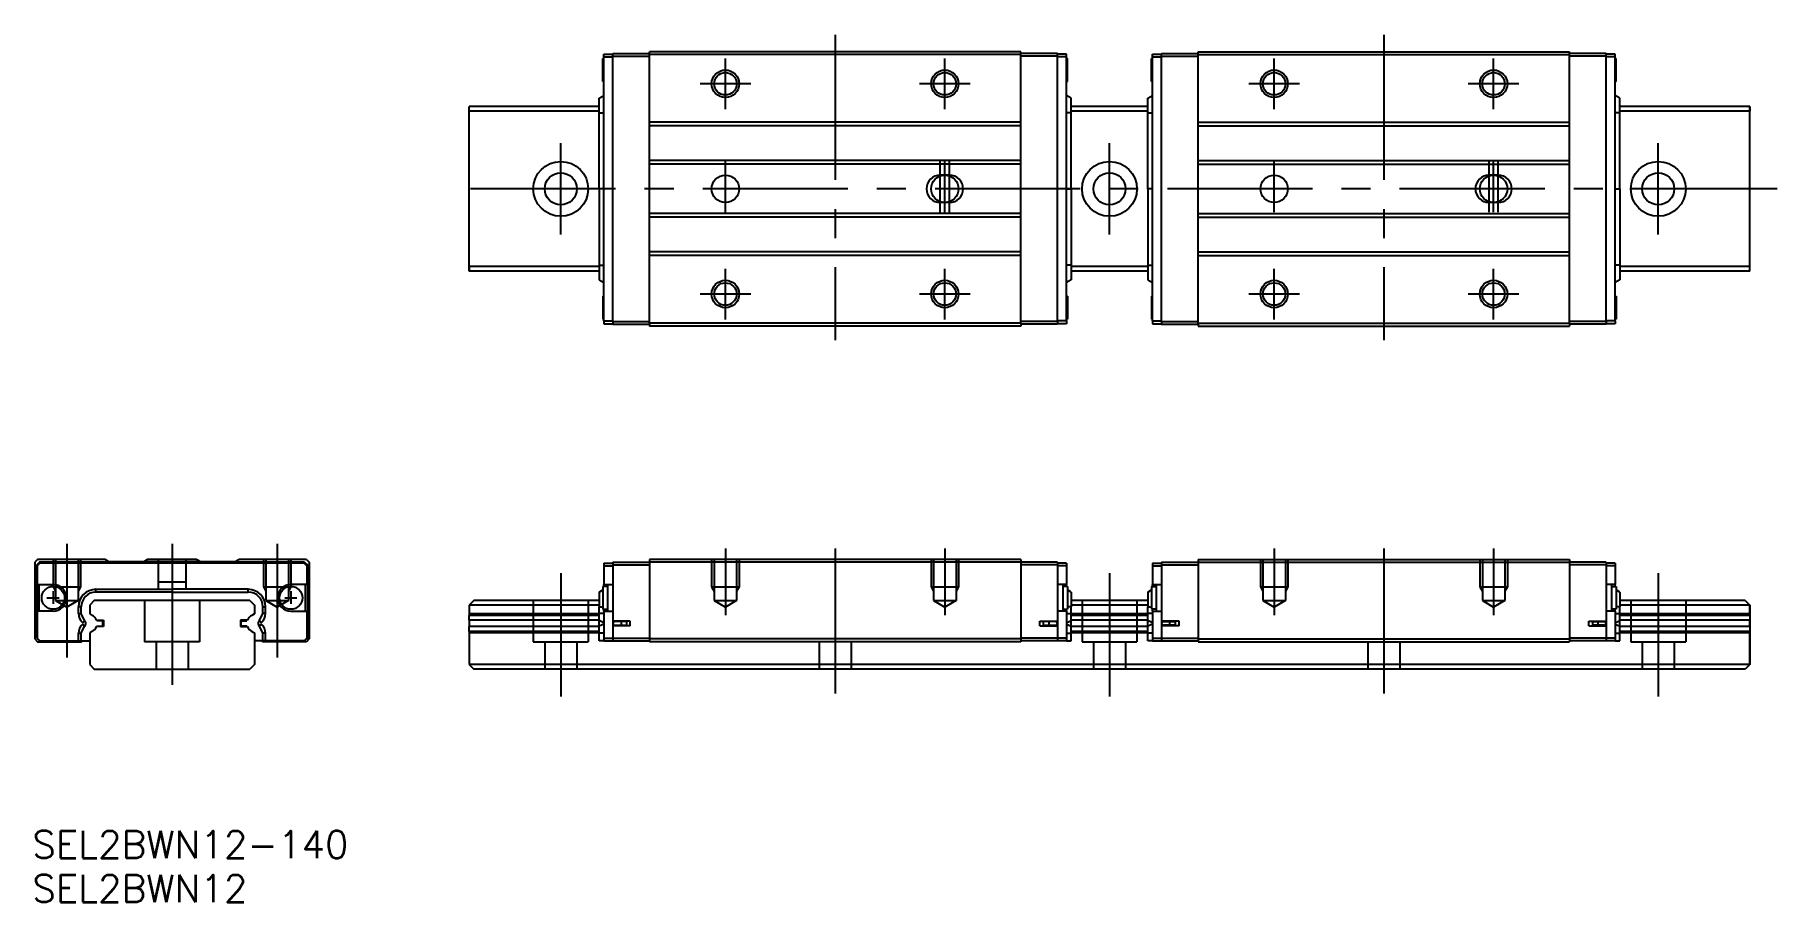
# Model space of a CAD drawing. Extents: x -15 to 176, y -25 to 69.
import ezdxf

# ---------------------------------------------------------------- set-up
doc = ezdxf.new("R2010")
doc.units = 0
doc.header["$LTSCALE"] = 0.5
doc.linetypes.add('CENTER', pattern=[50.8, 31.75, -6.35, 6.35, -6.35])
doc.linetypes.add('DASHED', pattern=[19.05, 12.7, -6.35])
doc.layers.get('0').update_dxf_attribs({"linetype": 'CONTINUOUS'})
doc.layers.add('CENTER', color=1, linetype='CENTER')
doc.styles.get("Standard").update_dxf_attribs({"font": 'txt.shx', "height": 3, "bigfont": 'bigfont.shx'})

# ---------------------------------------------------------------- blocks, each defined once
blk = doc.blocks.new('*U2')
at = {"color": 7, "linetype": 'CONTINUOUS'}
blk.add_text('SEL2BWN12-140', height=3, dxfattribs=at).set_placement((-15.29, -20.68))
blk = doc.blocks.new('*U3')
at = {"color": 7, "linetype": 'CONTINUOUS'}
blk.add_text('SEL2BWN12', height=3, dxfattribs=at).set_placement((-15.29, -25.49))

msp = doc.modelspace()

# ---------------------------------------------------------------- linework, layer by layer
at = {"color": 7, "linetype": 'CONTINUOUS'}
for p, q in [((47.2, 66.78), (47.1, 66.78)), ((47.1, 64.28), (47.1, 66.78)), ((47.2, 66.98), (47.2, 67.28)), ((47.2, 67.28), (48.2, 67.28)), ((47.2, 38.08), (47.2, 66.98)), ((47.2, 66.98), (48.2, 66.98)), ((48.2, 67.33), (52.2, 67.33)), ((48.2, 67.03), (48.2, 67.33)), ((48.2, 38.03), (48.2, 67.03)), ((48.2, 67.03), (52.2, 67.03)), ((92.8, 67.53), (52.2, 67.53)), ((52.2, 67.23), (52.2, 67.53)), ((92.8, 67.23), (52.2, 67.23)), ((52.2, 37.83), (52.2, 67.23)), ((92.8, 67.23), (92.8, 67.53)), ((96.8, 67.33), (92.8, 67.33)), ((92.8, 37.83), (92.8, 67.23)), ((96.8, 67.03), (92.8, 67.03)), ((96.8, 67.03), (96.8, 67.33)), ((97.8, 67.28), (96.8, 67.28)), ((96.8, 38.03), (96.8, 67.03)), ((97.8, 66.98), (96.8, 66.98)), ((97.8, 66.98), (97.8, 67.28)), ((97.8, 38.08), (97.8, 66.98)), ((97.9, 66.78), (97.8, 66.78)), ((97.9, 64.28), (97.9, 66.78)), ((107.1, 64.28), (107.1, 66.78)), ((107.1, 66.78), (107.2, 66.78)), ((107.2, 67.28), (108.2, 67.28)), ((107.2, 66.98), (107.2, 67.28)), ((107.2, 38.08), (107.2, 66.98)), ((107.2, 66.98), (108.2, 66.98)), ((108.2, 67.33), (112.2, 67.33)), ((108.2, 67.03), (108.2, 67.33)), ((108.2, 38.03), (108.2, 67.03)), ((108.2, 67.03), (112.2, 67.03)), ((112.2, 67.53), (152.8, 67.53)), ((112.2, 67.23), (112.2, 67.53)), ((112.2, 67.23), (152.8, 67.23)), ((112.2, 37.83), (112.2, 67.23)), ((152.8, 67.23), (152.8, 67.53)), ((156.8, 67.33), (152.8, 67.33)), ((152.8, 37.83), (152.8, 67.23)), ((156.8, 67.03), (152.8, 67.03)), ((156.8, 67.03), (156.8, 67.33)), ((157.8, 67.28), (156.8, 67.28)), ((156.8, 38.03), (156.8, 67.03)), ((157.8, 66.98), (156.8, 66.98)), ((157.8, 66.98), (157.8, 67.28)), ((157.8, 38.08), (157.8, 66.98)), ((157.8, 66.78), (157.9, 66.78)), ((157.9, 64.28), (157.9, 66.78)), ((47.1, 64.28), (47.2, 64.28)), ((97.8, 64.28), (97.9, 64.28)), ((107.2, 64.28), (107.1, 64.28)), ((157.9, 64.28), (157.8, 64.28)), ((46.7, 61.53), (32.5, 61.53)), ((32.5, 61.03), (32.5, 61.53)), ((32.5, 43.53), (32.5, 61.53)), ((46.7, 61.03), (32.5, 61.03)), ((46.7, 62.46), (47.2, 62.76)), ((46.7, 60.86), (46.7, 62.46)), ((98.3, 62.46), (97.8, 62.76)), ((98.3, 60.86), (98.3, 62.46)), ((106.7, 61.53), (98.3, 61.53)), ((106.7, 61.03), (98.3, 61.03)), ((106.7, 62.46), (107.2, 62.76)), ((106.7, 60.86), (106.7, 62.46)), ((158.3, 62.46), (157.8, 62.76)), ((158.3, 60.86), (158.3, 62.46)), ((172.5, 61.53), (158.3, 61.53)), ((172.5, 61.03), (158.3, 61.03)), ((172.5, 61.53), (172.5, 61.03)), ((172.5, 43.53), (172.5, 61.53)), ((46.7, 52.53), (46.7, 60.86)), ((46.7, 60.86), (47.2, 60.86)), ((92.8, 59.83), (52.2, 59.83)), ((92.8, 59.43), (52.2, 59.43)), ((98.3, 60.86), (97.8, 60.86)), ((98.3, 52.53), (98.3, 60.86)), ((106.7, 52.53), (106.7, 60.86)), ((106.7, 60.86), (107.2, 60.86)), ((112.2, 59.83), (152.8, 59.83)), ((112.2, 59.43), (152.8, 59.43)), ((158.3, 60.86), (157.8, 60.86)), ((158.3, 52.53), (158.3, 60.86)), ((92.8, 55.63), (52.2, 55.63)), ((112.2, 55.63), (152.8, 55.63)), ((92.8, 55.23), (52.2, 55.23)), ((85, 54.03), (84, 54.03)), ((112.2, 55.23), (152.8, 55.23)), ((145, 54.03), (144, 54.03)), ((46.7, 52.53), (46.7, 44.2)), ((47.2, 52.53), (46.7, 52.53)), ((97.8, 52.53), (98.3, 52.53)), ((98.3, 52.53), (98.3, 44.2)), ((106.7, 52.53), (106.7, 44.2)), ((107.2, 52.53), (106.7, 52.53)), ((157.8, 52.53), (158.3, 52.53)), ((158.3, 52.53), (158.3, 44.2)), ((92.8, 49.83), (52.2, 49.83)), ((85, 51.03), (84, 51.03)), ((112.2, 49.83), (152.8, 49.83)), ((145, 51.03), (144, 51.03)), ((92.8, 49.43), (52.2, 49.43)), ((112.2, 49.43), (152.8, 49.43)), ((46.7, 44.03), (32.5, 44.03)), ((32.5, 44.03), (32.5, 43.53)), ((46.7, 44.2), (47.2, 44.2)), ((46.7, 44.2), (46.7, 42.6)), ((92.8, 45.63), (52.2, 45.63)), ((92.8, 45.23), (52.2, 45.23)), ((98.3, 44.2), (97.8, 44.2)), ((98.3, 44.2), (98.3, 42.6)), ((106.7, 44.03), (98.3, 44.03)), ((106.7, 44.2), (106.7, 42.6)), ((106.7, 44.2), (107.2, 44.2)), ((112.2, 45.63), (152.8, 45.63)), ((112.2, 45.23), (152.8, 45.23)), ((158.3, 44.2), (157.8, 44.2)), ((158.3, 44.2), (158.3, 42.6)), ((172.5, 44.03), (158.3, 44.03)), ((172.5, 43.53), (172.5, 44.03)), ((46.7, 43.53), (32.5, 43.53)), ((46.7, 42.6), (47.2, 42.3)), ((98.3, 42.6), (97.8, 42.3)), ((106.7, 43.53), (98.3, 43.53)), ((106.7, 42.6), (107.2, 42.3)), ((158.3, 42.6), (157.8, 42.3)), ((172.5, 43.53), (158.3, 43.53)), ((47.1, 40.78), (47.1, 38.28)), ((47.2, 40.78), (47.1, 40.78)), ((97.9, 40.78), (97.8, 40.78)), ((97.9, 40.78), (97.9, 38.28)), ((107.1, 40.78), (107.1, 38.28)), ((107.1, 40.78), (107.2, 40.78)), ((157.8, 40.78), (157.9, 40.78)), ((157.9, 40.78), (157.9, 38.28)), ((47.1, 38.28), (47.2, 38.28)), ((97.8, 38.28), (97.9, 38.28)), ((107.2, 38.28), (107.1, 38.28)), ((157.9, 38.28), (157.8, 38.28)), ((47.2, 38.08), (48.2, 38.08)), ((47.2, 38.08), (47.2, 37.78)), ((47.2, 37.78), (48.2, 37.78)), ((48.2, 38.03), (52.2, 38.03)), ((48.2, 38.03), (48.2, 37.73)), ((48.2, 37.73), (52.2, 37.73)), ((92.8, 37.83), (52.2, 37.83)), ((52.2, 37.83), (52.2, 37.53)), ((92.8, 37.53), (52.2, 37.53)), ((96.8, 38.03), (92.8, 38.03)), ((92.8, 37.83), (92.8, 37.53)), ((96.8, 37.73), (92.8, 37.73)), ((97.8, 38.08), (96.8, 38.08)), ((96.8, 38.03), (96.8, 37.73)), ((97.8, 37.78), (96.8, 37.78)), ((97.8, 38.08), (97.8, 37.78)), ((107.2, 38.08), (108.2, 38.08)), ((107.2, 38.08), (107.2, 37.78)), ((107.2, 37.78), (108.2, 37.78)), ((108.2, 38.03), (112.2, 38.03)), ((108.2, 38.03), (108.2, 37.73)), ((108.2, 37.73), (112.2, 37.73)), ((112.2, 37.83), (152.8, 37.83)), ((112.2, 37.83), (112.2, 37.53)), ((112.2, 37.53), (152.8, 37.53)), ((156.8, 38.03), (152.8, 38.03)), ((152.8, 37.83), (152.8, 37.53)), ((156.8, 37.73), (152.8, 37.73)), ((157.8, 38.08), (156.8, 38.08)), ((156.8, 38.03), (156.8, 37.73)), ((157.8, 37.78), (156.8, 37.78)), ((157.8, 38.08), (157.8, 37.78)), ((-14.7, 12), (-15, 11.7)), ((-15, 11.7), (-15, 3.3)), ((-14.5, 11.7), (-14.8, 11.4)), ((-14.45, 11.6), (-14.75, 11.3)), ((-7.3, 12), (-14.7, 12)), ((14.5, 11.7), (-14.5, 11.7)), ((14.45, 11.6), (-14.45, 11.6)), ((-6.9, 11.75), (-7.3, 12)), ((6.9, 11.75), (-6.9, 11.75)), ((-2.7, 12), (-3.1, 11.75)), ((2.7, 12), (-2.7, 12)), ((2.7, 12), (3.1, 11.75)), ((6.9, 11.75), (7.3, 12)), ((14.7, 12), (7.3, 12)), ((14.45, 11.6), (14.75, 11.3)), ((14.5, 11.7), (14.8, 11.4)), ((14.7, 12), (15, 11.7)), ((15, 11.7), (15, 3.3)), ((47.2, 11.6), (47.2, 11.3)), ((47.2, 11.6), (48.2, 11.6)), ((48.2, 11.7), (48.2, 11.4)), ((48.2, 11.7), (52.2, 11.7)), ((92.8, 12), (52.2, 12)), ((52.2, 12), (52.2, 11.7)), ((92.8, 11.7), (52.2, 11.7)), ((52.2, 11.7), (52.2, 3.3)), ((92.8, 12), (92.8, 11.7)), ((92.8, 11.7), (92.8, 3.3)), ((96.8, 11.7), (92.8, 11.7)), ((96.8, 11.7), (96.8, 11.4)), ((97.8, 11.6), (96.8, 11.6)), ((97.8, 11.6), (97.8, 11.3)), ((107.2, 11.6), (108.2, 11.6)), ((107.2, 11.6), (107.2, 11.3)), ((108.2, 11.7), (112.2, 11.7)), ((108.2, 11.7), (108.2, 11.4)), ((112.2, 12), (152.8, 12)), ((112.2, 12), (112.2, 11.7)), ((112.2, 11.7), (112.2, 3.3)), ((112.2, 11.7), (152.8, 11.7)), ((152.8, 12), (152.8, 11.7)), ((152.8, 11.7), (152.8, 3.3)), ((156.8, 11.7), (152.8, 11.7)), ((156.8, 11.7), (156.8, 11.4)), ((157.8, 11.6), (156.8, 11.6)), ((157.8, 11.6), (157.8, 11.3)), ((-14.8, 11.4), (-14.8, 5.25)), ((-14.75, 11.3), (-14.75, 9.25)), ((14.75, 11.3), (14.75, 9.25)), ((14.8, 11.4), (14.8, 5.25)), ((47.2, 11.3), (48.2, 11.3)), ((47.2, 11.3), (47.2, 9.25)), ((48.2, 11.4), (52.2, 11.4)), ((48.2, 11.4), (48.2, 5.25)), ((96.8, 11.4), (92.8, 11.4)), ((96.8, 11.4), (96.8, 5.25)), ((97.8, 11.3), (96.8, 11.3)), ((97.8, 11.3), (97.8, 9.25)), ((107.2, 11.3), (108.2, 11.3)), ((107.2, 11.3), (107.2, 9.25)), ((108.2, 11.4), (108.2, 5.25)), ((108.2, 11.4), (112.2, 11.4)), ((156.8, 11.4), (152.8, 11.4)), ((156.8, 11.4), (156.8, 5.25)), ((157.8, 11.3), (156.8, 11.3)), ((157.8, 11.3), (157.8, 9.25)), ((-14.75, 9.25), (-13, 9.25)), ((-14.55, 9.25), (-14.55, 6.35)), ((-8.33, 8.73), (0, 8.73)), ((-8.33, 8.43), (-8.33, 8.73)), ((0, 8.43), (-8.33, 8.43)), ((8.33, 8.73), (0, 8.73)), ((0, 8.73), (0, 8.43)), ((0, 8.43), (8.33, 8.43)), ((8.33, 8.43), (8.33, 8.73)), ((14.75, 9.25), (13, 9.25)), ((14.55, 9.25), (14.55, 6.35)), ((46.7, 8.43), (47.1, 8.67)), ((46.7, 8.43), (46.7, 6.83)), ((47.6, 9.05), (47.1, 9.05)), ((47.1, 9.05), (47.1, 6.55)), ((47.2, 9.05), (47.2, 9.25)), ((47.2, 9.25), (48.2, 9.25)), ((47.6, 9.25), (47.6, 6.35)), ((97.8, 9.25), (96.8, 9.25)), ((97.4, 9.25), (97.4, 6.35)), ((97.9, 9.05), (97.4, 9.05)), ((97.8, 9.05), (97.8, 9.25)), ((97.9, 9.05), (97.9, 6.55)), ((98.3, 8.43), (97.9, 8.67)), ((98.3, 8.43), (98.3, 6.83)), ((106.7, 8.43), (107.1, 8.67)), ((106.7, 8.43), (106.7, 6.83)), ((107.1, 9.05), (107.1, 6.55)), ((107.1, 9.05), (107.6, 9.05)), ((107.2, 9.25), (108.2, 9.25)), ((107.2, 9.05), (107.2, 9.25)), ((107.6, 9.25), (107.6, 6.35)), ((157.8, 9.25), (156.8, 9.25)), ((157.4, 9.25), (157.4, 6.35)), ((157.4, 9.05), (157.9, 9.05)), ((157.8, 9.05), (157.8, 9.25)), ((157.9, 9.05), (157.9, 6.55)), ((158.3, 8.43), (157.9, 8.67)), ((158.3, 8.43), (158.3, 6.83)), ((-13, 6.35), (-14.75, 6.35)), ((-14.75, 6.35), (-14.75, 3.4)), ((-9.93, 6.83), (-10.23, 6.83)), ((-10.23, 6.08), (-10.23, 6.83)), ((-10.23, 6.08), (-9.93, 6.08)), ((-9.93, 6.08), (-9.93, 6.83)), ((-9.56, 5.31), (-9.93, 6.08)), ((-8.5, 7.5), (-9, 7)), ((-9, 7), (-9, 6.04)), ((-9, 6.04), (-8.72, 5.88)), ((8.5, 7.5), (-8.5, 7.5)), ((8.5, 7.5), (9, 7)), ((9, 6.04), (8.72, 5.88)), ((9, 7), (9, 6.04)), ((9.56, 5.31), (9.93, 6.08)), ((9.93, 6.83), (10.23, 6.83)), ((9.93, 6.08), (9.93, 6.83)), ((10.23, 6.08), (9.93, 6.08)), ((10.23, 6.08), (10.23, 6.83)), ((13, 6.35), (14.75, 6.35)), ((14.75, 6.35), (14.75, 3.4)), ((33, 7.5), (32.5, 7)), ((46.7, 7), (32.5, 7)), ((32.5, 7), (32.5, 6.04)), ((46.7, 6.04), (32.5, 6.04)), ((32.5, 6.04), (32.5, 5.88)), ((46.7, 5.88), (32.5, 5.88)), ((32.5, 5.35), (32.5, 5.88)), ((46.7, 7.5), (33, 7.5)), ((46.7, 6.83), (47.1, 6.83)), ((46.7, 6.08), (46.7, 6.83)), ((46.7, 5.31), (46.7, 6.08)), ((47.2, 6.08), (46.7, 6.08)), ((47.1, 6.55), (47.6, 6.55)), ((47.2, 6.35), (47.2, 6.55)), ((47.2, 6.35), (48.2, 6.35)), ((47.2, 6.35), (47.2, 3.4)), ((97.8, 6.35), (96.8, 6.35)), ((97.4, 6.55), (97.9, 6.55)), ((97.8, 6.35), (97.8, 6.55)), ((97.8, 6.35), (97.8, 3.4)), ((97.8, 6.08), (98.3, 6.08)), ((98.3, 6.83), (97.9, 6.83)), ((106.7, 7.5), (98.3, 7.5)), ((106.7, 7), (98.3, 7)), ((98.3, 6.08), (98.3, 6.83)), ((98.3, 5.31), (98.3, 6.08)), ((106.7, 6.04), (98.3, 6.04)), ((106.7, 5.88), (98.3, 5.88)), ((106.7, 6.08), (106.7, 6.83)), ((106.7, 6.83), (107.1, 6.83)), ((107.2, 6.08), (106.7, 6.08)), ((106.7, 5.31), (106.7, 6.08)), ((107.6, 6.55), (107.1, 6.55)), ((107.2, 6.35), (107.2, 6.55)), ((107.2, 6.35), (107.2, 3.4)), ((107.2, 6.35), (108.2, 6.35)), ((157.8, 6.35), (156.8, 6.35)), ((157.9, 6.55), (157.4, 6.55)), ((157.8, 6.35), (157.8, 6.55)), ((157.8, 6.35), (157.8, 3.4)), ((157.8, 6.08), (158.3, 6.08)), ((158.3, 6.83), (157.9, 6.83)), ((172, 7.5), (158.3, 7.5)), ((172.5, 7), (158.3, 7)), ((158.3, 6.08), (158.3, 6.83)), ((158.3, 5.31), (158.3, 6.08)), ((172.5, 6.04), (158.3, 6.04)), ((172.5, 5.88), (158.3, 5.88)), ((172, 7.5), (172.5, 7)), ((172.5, 6.04), (172.5, 7)), ((172.5, 7), (172.5, 0.5)), ((172.5, 5.88), (172.5, 6.04)), ((172.5, 5.88), (172.5, 5.35)), ((-14.8, 5.25), (-14.75, 5.25)), ((-14.8, 4.75), (-14.8, 5.25)), ((-14.8, 4.75), (-14.75, 4.75)), ((-14.8, 4.75), (-14.8, 3.4)), ((-10.23, 3.1), (-10.23, 3.92)), ((-10.23, 3.92), (-9.93, 3.92)), ((-9.93, 3.92), (-9.56, 4.69)), ((-9.93, 3.1), (-9.93, 3.92)), ((-9.75, 5.08), (-9.56, 5.31)), ((-9.75, 4.92), (-9.56, 4.69)), ((-8.72, 4.12), (-9, 3.96)), ((-9, 3.96), (-9, 0.5)), ((-8.25, 5.35), (-7.5, 5.35)), ((-7.5, 4.65), (-8.25, 4.65)), ((-8.16, 5.3), (-8.18, 5.35)), ((-8.18, 4.65), (-8.16, 4.7)), ((-7.55, 5.3), (-8.16, 5.3)), ((-8.16, 4.7), (-7.55, 4.7)), ((-7.55, 4.7), (-7.55, 5.3)), ((-7.5, 5.35), (-7.5, 4.65)), ((7.5, 5.35), (7.5, 4.65)), ((8.25, 5.35), (7.5, 5.35)), ((7.5, 4.65), (8.25, 4.65)), ((7.55, 5.3), (8.16, 5.3)), ((7.55, 4.7), (7.55, 5.3)), ((8.16, 4.7), (7.55, 4.7)), ((8.16, 5.3), (8.18, 5.35)), ((8.18, 4.65), (8.16, 4.7)), ((8.72, 4.12), (9, 3.96)), ((9, 3.96), (9, 0.5)), ((9.75, 5.08), (9.56, 5.31)), ((9.75, 4.92), (9.56, 4.69)), ((9.93, 3.92), (9.56, 4.69)), ((10.23, 3.92), (9.93, 3.92)), ((9.93, 3.1), (9.93, 3.92)), ((10.23, 3.1), (10.23, 3.92)), ((14.8, 5.25), (14.75, 5.25)), ((14.8, 4.75), (14.75, 4.75)), ((14.8, 4.75), (14.8, 5.25)), ((14.8, 4.75), (14.8, 3.4)), ((46.7, 5.35), (32.5, 5.35)), ((32.5, 5.35), (32.5, 4.65)), ((46.7, 4.65), (32.5, 4.65)), ((32.5, 4.12), (32.5, 4.65)), ((46.7, 4.12), (32.5, 4.12)), ((32.5, 4.12), (32.5, 3.96)), ((46.7, 3.96), (32.5, 3.96)), ((32.5, 3.96), (32.5, 0.5)), ((46.7, 4.69), (46.7, 5.31)), ((47.2, 5.08), (46.7, 5.31)), ((47.2, 4.92), (46.7, 4.69)), ((46.7, 3.92), (46.7, 4.69)), ((47.2, 3.92), (46.7, 3.92)), ((46.7, 3.1), (46.7, 3.92)), ((50.1, 5.25), (48.2, 5.25)), ((48.2, 5.25), (48.2, 4.75)), ((50.1, 4.75), (48.2, 4.75)), ((48.2, 4.75), (48.2, 3.4)), ((49.1, 5.2), (48.4, 5.2)), ((48.4, 4.8), (49.1, 4.8)), ((48.7, 5.2), (48.7, 5.25)), ((48.7, 4.75), (48.7, 4.8)), ((49.03, 5.2), (49.03, 5.25)), ((49.03, 4.75), (49.03, 4.8)), ((49.1, 5.2), (49.1, 4.8)), ((49.7, 5.2), (49.1, 5.2)), ((49.1, 4.8), (49.7, 4.8)), ((49.7, 5.2), (49.7, 4.8)), ((50.1, 4.75), (50.1, 5.25)), ((94.9, 4.75), (94.9, 5.25)), ((94.9, 5.25), (96.8, 5.25)), ((94.9, 4.75), (96.8, 4.75)), ((95.9, 5.2), (95.3, 5.2)), ((95.3, 4.8), (95.3, 5.2)), ((95.3, 4.8), (95.9, 4.8)), ((95.9, 4.8), (95.9, 5.2)), ((96.6, 5.2), (95.9, 5.2)), ((95.9, 4.8), (96.6, 4.8)), ((95.97, 5.2), (95.97, 5.25)), ((95.97, 4.75), (95.97, 4.8)), ((96.3, 5.2), (96.3, 5.25)), ((96.3, 4.75), (96.3, 4.8)), ((96.8, 5.25), (96.8, 4.75)), ((96.8, 4.75), (96.8, 3.4)), ((97.8, 5.08), (98.3, 5.31)), ((97.8, 4.92), (98.3, 4.69)), ((97.8, 3.92), (98.3, 3.92)), ((106.7, 5.35), (98.3, 5.35)), ((98.3, 4.69), (98.3, 5.31)), ((98.3, 3.92), (98.3, 4.69)), ((106.7, 4.65), (98.3, 4.65)), ((106.7, 4.12), (98.3, 4.12)), ((106.7, 3.96), (98.3, 3.96)), ((98.3, 3.1), (98.3, 3.92)), ((107.2, 5.08), (106.7, 5.31)), ((106.7, 4.69), (106.7, 5.31)), ((107.2, 4.92), (106.7, 4.69)), ((106.7, 3.92), (106.7, 4.69)), ((106.7, 3.1), (106.7, 3.92)), ((107.2, 3.92), (106.7, 3.92)), ((110.1, 5.25), (108.2, 5.25)), ((108.2, 5.25), (108.2, 4.75)), ((108.2, 4.75), (108.2, 3.4)), ((110.1, 4.75), (108.2, 4.75)), ((108.4, 5.2), (109.1, 5.2)), ((109.1, 4.8), (108.4, 4.8)), ((108.7, 5.2), (108.7, 5.25)), ((108.7, 4.75), (108.7, 4.8)), ((109.03, 5.2), (109.03, 5.25)), ((109.03, 4.75), (109.03, 4.8)), ((109.1, 5.2), (109.7, 5.2)), ((109.1, 4.8), (109.1, 5.2)), ((109.7, 4.8), (109.1, 4.8)), ((109.7, 4.8), (109.7, 5.2)), ((110.1, 4.75), (110.1, 5.25)), ((154.9, 5.25), (156.8, 5.25)), ((154.9, 4.75), (154.9, 5.25)), ((154.9, 4.75), (156.8, 4.75)), ((155.3, 5.2), (155.9, 5.2)), ((155.3, 5.2), (155.3, 4.8)), ((155.9, 4.8), (155.3, 4.8)), ((155.9, 5.2), (156.6, 5.2)), ((155.9, 5.2), (155.9, 4.8)), ((156.6, 4.8), (155.9, 4.8)), ((155.97, 5.2), (155.97, 5.25)), ((155.97, 4.75), (155.97, 4.8)), ((156.3, 5.2), (156.3, 5.25)), ((156.3, 4.75), (156.3, 4.8)), ((156.8, 5.25), (156.8, 4.75)), ((156.8, 4.75), (156.8, 3.4)), ((157.8, 5.08), (158.3, 5.31)), ((157.8, 4.92), (158.3, 4.69)), ((157.8, 3.92), (158.3, 3.92)), ((172.5, 5.35), (158.3, 5.35)), ((158.3, 4.69), (158.3, 5.31)), ((158.3, 3.92), (158.3, 4.69)), ((172.5, 4.65), (158.3, 4.65)), ((172.5, 4.12), (158.3, 4.12)), ((172.5, 3.96), (158.3, 3.96)), ((158.3, 3.1), (158.3, 3.92)), ((172.5, 4.65), (172.5, 5.35)), ((172.5, 4.65), (172.5, 4.12)), ((172.5, 3.96), (172.5, 4.12)), ((172.5, 0.5), (172.5, 3.96)), ((-15, 3.3), (-14.7, 3)), ((-14.8, 3.4), (-14.5, 3.1)), ((-14.75, 3.4), (-14.45, 3.1)), ((-14.7, 3), (-9.9, 3)), ((-14.5, 3.1), (-14.45, 3.1)), ((-14.45, 3.1), (-10.23, 3.1)), ((-10.23, 3.1), (-9.93, 3.1)), ((-9.93, 3.1), (-9, 3.1)), ((-9.9, 3), (-9.8, 3.1)), ((9.93, 3.1), (9, 3.1)), ((9.9, 3), (9.8, 3.1)), ((14.7, 3), (9.9, 3)), ((10.23, 3.1), (9.93, 3.1)), ((14.45, 3.1), (10.23, 3.1)), ((14.75, 3.4), (14.45, 3.1)), ((14.5, 3.1), (14.45, 3.1)), ((14.8, 3.4), (14.5, 3.1)), ((15, 3.3), (14.7, 3)), ((47.2, 3.1), (46.7, 3.1)), ((47.2, 3.4), (47.2, 3.1)), ((47.2, 3.4), (48.2, 3.4)), ((47.2, 3.1), (48.2, 3.1)), ((48.2, 3.4), (48.2, 3.1)), ((48.2, 3.4), (52.2, 3.4)), ((48.2, 3.1), (52.2, 3.1)), ((92.8, 3.3), (52.2, 3.3)), ((52.2, 3.3), (52.2, 3)), ((92.8, 3), (52.2, 3)), ((96.8, 3.4), (92.8, 3.4)), ((92.8, 3.3), (92.8, 3)), ((96.8, 3.1), (92.8, 3.1)), ((96.8, 3.4), (96.8, 3.1)), ((97.8, 3.4), (96.8, 3.4)), ((97.8, 3.1), (96.8, 3.1)), ((97.8, 3.4), (97.8, 3.1)), ((97.8, 3.1), (98.3, 3.1)), ((107.2, 3.1), (106.7, 3.1)), ((107.2, 3.4), (108.2, 3.4)), ((107.2, 3.4), (107.2, 3.1)), ((107.2, 3.1), (108.2, 3.1)), ((108.2, 3.4), (112.2, 3.4)), ((108.2, 3.4), (108.2, 3.1)), ((108.2, 3.1), (112.2, 3.1)), ((112.2, 3.3), (152.8, 3.3)), ((112.2, 3.3), (112.2, 3)), ((112.2, 3), (152.8, 3)), ((156.8, 3.4), (152.8, 3.4)), ((152.8, 3.3), (152.8, 3)), ((156.8, 3.1), (152.8, 3.1)), ((157.8, 3.4), (156.8, 3.4)), ((156.8, 3.4), (156.8, 3.1)), ((157.8, 3.1), (156.8, 3.1)), ((157.8, 3.4), (157.8, 3.1)), ((157.8, 3.1), (158.3, 3.1)), ((-9, 0.5), (-8.5, 0)), ((-8.5, 0), (8.5, 0)), ((9, 0.5), (8.5, 0)), ((172.5, 0.5), (32.5, 0.5)), ((32.5, 0.5), (33, 0)), ((172, 0), (33, 0)), ((172.5, 0.5), (172, 0))]:
    msp.add_line(p, q, dxfattribs=at)
at = {"color": 3, "linetype": 'DASHED'}
for p, q in [((-13, 12), (-13, 9)), ((-12.73, 12), (-12.73, 7.5)), ((-10.27, 12), (-10.27, 7.5)), ((-10, 12), (-10, 9)), ((-1.5, 12), (-1.5, 8.73)), ((1.5, 12), (1.5, 8.73)), ((10, 12), (10, 9)), ((10.27, 12), (10.27, 7.5)), ((12.73, 12), (12.73, 7.5)), ((13, 12), (13, 9)), ((59, 12), (59, 9)), ((59.27, 12), (59.27, 7.5)), ((61.73, 12), (61.73, 7.5)), ((62, 12), (62, 9)), ((83, 12), (83, 9)), ((83.27, 12), (83.27, 7.5)), ((85.73, 12), (85.73, 7.5)), ((86, 12), (86, 9)), ((119, 12), (119, 9)), ((119.27, 12), (119.27, 7.5)), ((121.73, 12), (121.73, 7.5)), ((122, 12), (122, 9)), ((143, 12), (143, 9)), ((143.27, 12), (143.27, 7.5)), ((145.73, 12), (145.73, 7.5)), ((146, 12), (146, 9)), ((-13, 9), (-12.73, 8.53)), ((-13, 9), (-10, 9)), ((-10, 9), (-10.27, 8.53)), ((1.5, 9.5), (-1.5, 9.5)), ((10, 9), (10.27, 8.53)), ((10, 9), (13, 9)), ((13, 9), (12.73, 8.53)), ((59, 9), (59.27, 8.53)), ((59, 9), (62, 9)), ((62, 9), (61.73, 8.53)), ((83, 9), (83.27, 8.53)), ((83, 9), (86, 9)), ((86, 9), (85.73, 8.53)), ((119, 9), (119.27, 8.53)), ((119, 9), (122, 9)), ((122, 9), (121.73, 8.53)), ((143, 9), (143.27, 8.53)), ((143, 9), (146, 9)), ((146, 9), (145.73, 8.53)), ((-12.73, 7.5), (-10.27, 7.5)), ((-12.73, 7.5), (-11.5, 6.79)), ((-10.27, 7.5), (-11.5, 6.79)), ((-3, 7.45), (-3, 3)), ((3, 7.45), (3, 3)), ((10.27, 7.5), (12.73, 7.5)), ((10.27, 7.5), (11.5, 6.79)), ((12.73, 7.5), (11.5, 6.79)), ((39.5, 7.5), (39.5, 3)), ((45.5, 7.5), (45.5, 3)), ((59.27, 7.5), (61.73, 7.5)), ((59.27, 7.5), (60.5, 6.79)), ((61.73, 7.5), (60.5, 6.79)), ((83.27, 7.5), (85.73, 7.5)), ((83.27, 7.5), (84.5, 6.79)), ((85.73, 7.5), (84.5, 6.79)), ((99.5, 7.5), (99.5, 3)), ((105.5, 7.5), (105.5, 3)), ((119.27, 7.5), (121.73, 7.5)), ((119.27, 7.5), (120.5, 6.79)), ((121.73, 7.5), (120.5, 6.79)), ((143.27, 7.5), (145.73, 7.5)), ((143.27, 7.5), (144.5, 6.79)), ((145.73, 7.5), (144.5, 6.79)), ((159.5, 7.5), (159.5, 3)), ((165.5, 7.5), (165.5, 3)), ((3, 3), (-3, 3)), ((-1.75, 3), (-1.75, 0)), ((1.75, 3), (1.75, 0)), ((39.5, 3), (45.5, 3)), ((40.75, 3), (40.75, 0)), ((44.25, 3), (44.25, 0)), ((70.75, 3), (70.75, 0)), ((74.25, 3), (74.25, 0)), ((99.5, 3), (105.5, 3)), ((100.75, 3), (100.75, 0)), ((104.25, 3), (104.25, 0)), ((130.75, 3), (130.75, 0)), ((134.25, 3), (134.25, 0)), ((159.5, 3), (165.5, 3)), ((160.75, 3), (160.75, 0)), ((164.25, 3), (164.25, 0))]:
    msp.add_line(p, q, dxfattribs=at)
at = {"color": 3, "linetype": 'CONTINUOUS'}
for centre in [(60.5, 64.03), (84.5, 64.03), (120.5, 64.03), (144.5, 64.03), (60.5, 41.03), (84.5, 41.03), (120.5, 41.03), (144.5, 41.03)]:
    msp.add_circle(centre, 1.5, dxfattribs=at)
at = {"color": 7, "linetype": 'CONTINUOUS'}
for centre, radius in [((60.5, 64.03), 1.23), ((84.5, 64.03), 1.23), ((120.5, 64.03), 1.23), ((144.5, 64.03), 1.23), ((42.5, 52.53), 3), ((102.5, 52.53), 3), ((162.5, 52.53), 3), ((42.5, 52.53), 1.75), ((60.5, 52.53), 1.5), ((84.5, 52.53), 1.5), ((102.5, 52.53), 1.75), ((120.5, 52.53), 1.5), ((144.5, 52.53), 1.5), ((162.5, 52.53), 1.75), ((60.5, 41.03), 1.23), ((84.5, 41.03), 1.23), ((120.5, 41.03), 1.23), ((144.5, 41.03), 1.23), ((-13, 7.8), 1.25), ((13, 7.8), 1.25)]:
    msp.add_circle(centre, radius, dxfattribs=at)
for centre, radius, start, end in [((84, 52.53), 1.5, 90, 270), ((85, 52.53), 1.5, 270, 90), ((144, 52.53), 1.5, 90, 270), ((145, 52.53), 1.5, 270, 90), ((-13, 7.8), 1.45, 270, 90), ((-8.33, 6.83), 1.9, 90.0008, 179.9992), ((-8.33, 6.83), 1.6, 90, 180), ((8.33, 6.83), 1.9, 0.0008, 89.9992), ((8.33, 6.83), 1.6, 0, 90), ((13, 7.8), 1.45, 90, 270), ((-8.93, 6.08), 1.3, 180, 230.7296), ((-9.27, 4.93), 1.1, 22.4464, 60), ((9.27, 4.93), 1.1, 120, 157.5536), ((8.93, 6.08), 1.3, 309.2704, 0), ((-8.93, 3.92), 1.3, 129.2704, 180), ((-9.82, 5), 0.4, 309.2704, 50.7296), ((-9.27, 5.07), 1.1, 300, 337.5536), ((9.27, 5.07), 1.1, 202.4464, 240), ((9.82, 5), 0.4, 129.2704, 230.7296), ((8.93, 3.92), 1.3, 0, 50.7296), ((48.4, 5), 0.2, 90, 180), ((48.4, 5), 0.2, 180, 270), ((96.6, 5), 0.2, 0, 90), ((96.6, 5), 0.2, 270, 0), ((108.4, 5), 0.2, 90, 180), ((108.4, 5), 0.2, 180, 270), ((156.6, 5), 0.2, 0, 90), ((156.6, 5), 0.2, 270, 0)]:
    msp.add_arc(centre, radius, start, end, dxfattribs=at)
at = {"layer": 'CENTER', "color": 1, "linetype": 'CENTER'}
for p, q in [((72.5, 69.38), (72.5, 35.99)), ((132.5, 69.38), (132.5, 35.99)), ((60.5, 61.26), (60.5, 66.79)), ((84.5, 61.26), (84.5, 66.79)), ((120.5, 61.26), (120.5, 66.79)), ((144.5, 61.26), (144.5, 66.79)), ((63.27, 64.03), (57.73, 64.03)), ((87.27, 64.03), (81.73, 64.03)), ((123.27, 64.03), (117.73, 64.03)), ((147.27, 64.03), (141.73, 64.03)), ((42.5, 47.53), (42.5, 57.53)), ((102.5, 47.53), (102.5, 57.53)), ((162.5, 47.53), (162.5, 57.53)), ((60.5, 49.99), (60.5, 55.53)), ((84, 49.99), (84, 55.53)), ((84.5, 49.99), (84.5, 55.53)), ((85, 49.99), (85, 55.53)), ((120.5, 49.99), (120.5, 55.53)), ((144, 49.99), (144, 55.53)), ((144.5, 49.99), (144.5, 55.53)), ((145, 49.99), (145, 55.53)), ((175.5, 52.53), (29.5, 52.53)), ((60.5, 38.26), (60.5, 43.79)), ((84.5, 38.26), (84.5, 43.79)), ((120.5, 38.26), (120.5, 43.79)), ((144.5, 38.26), (144.5, 43.79)), ((63.27, 41.03), (57.73, 41.03)), ((87.27, 41.03), (81.73, 41.03)), ((123.27, 41.03), (117.73, 41.03)), ((147.27, 41.03), (141.73, 41.03)), ((-11.5, 13.7), (-11.5, 1.29)), ((0, 13.7), (0, -1.71)), ((11.5, 13.7), (11.5, 1.29)), ((60.5, 13.2), (60.5, 5.92)), ((72.5, 13.2), (72.5, -3)), ((84.5, 13.2), (84.5, 5.92)), ((120.5, 13.2), (120.5, 5.92)), ((132.5, 13.2), (132.5, -3)), ((144.5, 13.2), (144.5, 5.92)), ((42.5, 10.5), (42.5, -3)), ((102.5, 10.5), (102.5, -3)), ((162.5, 10.5), (162.5, -3)), ((-13.68, 7.8), (-12.35, 7.8)), ((-13, 8.53), (-13, 7.13)), ((12.32, 7.8), (13.65, 7.8)), ((13, 8.53), (13, 7.13))]:
    msp.add_line(p, q, dxfattribs=at)

# ---------------------------------------------------------------- block references
at = {"color": 7, "linetype": 'CONTINUOUS'}
for name in ['*U2', '*U3']:
    msp.add_blockref(name, (0, 0), dxfattribs=at)

doc.saveas('drawing.dxf')
